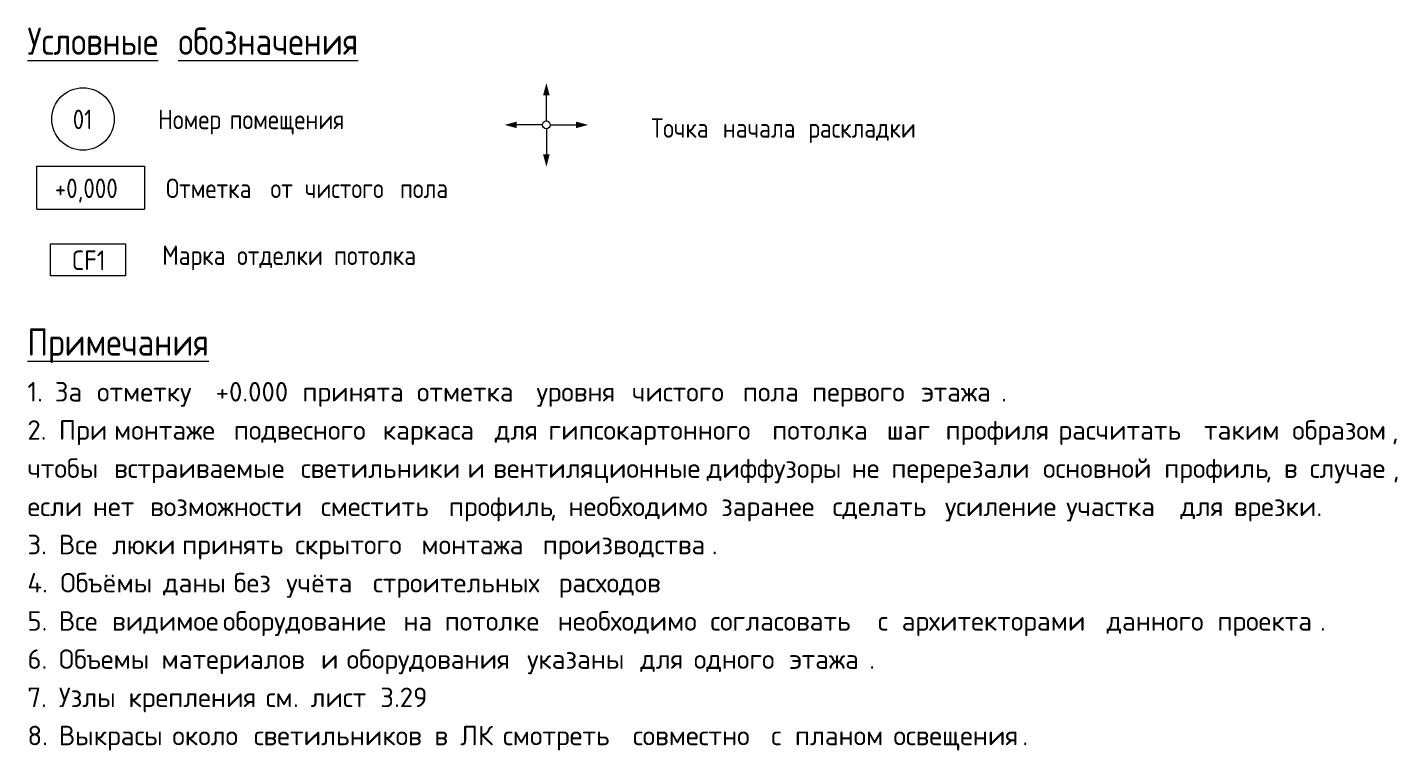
# Model space of a CAD drawing. Header units: millimetres. Extents: x -2911 to 191903, y -8553 to 29000.
# Drawn here: x 40185.8 to 40361.5, y 2923.4 to 3016 of the extents above; entities that cross this region are included whole.
import ezdxf

# ---------------------------------------------------------------- set-up
doc = ezdxf.new("R2010")
doc.units = ezdxf.units.MM
doc.layers.add('A-DETL', color=7, linetype='Continuous', lineweight=9)
doc.layers.add('G-ANNO-TEXT', color=7, linetype='Continuous', lineweight=9)
doc.layers.add('A-DETL-GENF-1', color=1, linetype='Continuous', lineweight=9, true_color=0xff0000)
doc.styles.add('GOST Common_3', font='GOST_Common.ttf', dxfattribs={"width": 0.9, "height": 3.5})
doc.styles.add('GOST Common_4', font='GOST_Common.ttf', dxfattribs={"width": 0.9, "height": 2.5})
doc.styles.add('ISOCPEUR_2', font='isocpeur.ttf', dxfattribs={"width": 0.9, "height": 2.5})
doc.styles.add('ISOCPEUR_3', font='isocpeur.ttf', dxfattribs={"height": 2.5})

msp = doc.modelspace()

# ---------------------------------------------------------------- hatches: boundary and pattern name
at = {"layer": 'A-DETL-GENF-1'}
for points in [[(40251.96, 3007.34), (40252.8, 3007.34), (40252.38, 3008.91)], [(40248.59, 3003.13), (40248.59, 3003.97), (40247.03, 3003.55)], [(40256.17, 3003.13), (40257.74, 3003.55), (40256.17, 3003.97)], [(40252.38, 2998.19), (40252.8, 2999.76), (40251.96, 2999.76)]]:
    msp.add_hatch(color=256, dxfattribs=at).paths.add_polyline_path(points)

# ---------------------------------------------------------------- linework, layer by layer
at = {"layer": 'A-DETL'}
for p, q in [((40252.38, 3004.05), (40252.38, 3007.34)), ((40251.88, 3003.55), (40248.59, 3003.55)), ((40252.38, 3003.05), (40252.38, 2999.76)), ((40252.88, 3003.55), (40256.17, 3003.55)), ((40187.04, 2998.25), (40200.83, 2998.25)), ((40187.04, 2992.75), (40187.04, 2998.25)), ((40200.83, 2998.25), (40200.83, 2992.75)), ((40187.04, 2992.75), (40200.83, 2992.75)), ((40188.8, 2988.32), (40198.43, 2988.32)), ((40188.8, 2984.19), (40188.8, 2988.32)), ((40198.43, 2988.32), (40198.43, 2984.19)), ((40198.43, 2984.19), (40188.8, 2984.19))]:
    msp.add_line(p, q, dxfattribs=at)
for centre, radius in [((40192.96, 3004.31), 4), ((40252.38, 3003.55), 0.5)]:
    msp.add_circle(centre, radius, dxfattribs=at)

# ---------------------------------------------------------------- texts
at = {"layer": 'G-ANNO-TEXT', "attachment_point": 1}
for s, insert, char_height, width, style in [('\\LУсловные', (40185.83, 3016.02), 3.5, 22.1506, 'GOST Common_3'), ('\\L\\fGOST Common|b0|i0|c204|p34|;\\W.9;\\L ', (40204.11, 3016.02), 3.5, 1.2987, 'GOST Common_3'), ('\\Lобозначения', (40205.18, 3016.02), 3.5, 30.1595, 'GOST Common_3'), ('01', (40191.64, 3005.5), 2.5, 3.319, 'GOST Common_4'), ('Номер', (40202.59, 3005.5), 2.5, 10.1734, 'GOST Common_4'), ('\\fGOST Common|b0|i0|c204|p34|;\\W.9; ', (40210.98, 3005.5), 2.5, 0.938, 'GOST Common_4'), ('помещения', (40211.75, 3005.5), 2.5, 18.543, 'GOST Common_4'), ('Точка', (40265.84, 3004.4), 2.5, 10.1734, 'GOST Common_4'), ('\\fGOST Common|b0|i0|c204|p34|;\\W.9; ', (40274.23, 3004.4), 2.5, 0.938, 'GOST Common_4'), ('начала', (40275.01, 3004.4), 2.5, 12.338, 'GOST Common_4'), ('\\fGOST Common|b0|i0|c204|p34|;\\W.9; ', (40285.19, 3004.4), 2.5, 0.938, 'GOST Common_4'), ('раскладки', (40285.96, 3004.4), 2.5, 17.6772, 'GOST Common_4'), ('+0,000', (40189.34, 2996.67), 2.5, 10.6785, 'GOST Common_4'), ('Отметка', (40203.6, 2996.67), 2.5, 15.2962, 'GOST Common_4'), ('\\fGOST Common|b0|i0|c204|p34|;\\W.9; ', (40216.22, 2996.67), 2.5, 0.938, 'GOST Common_4'), ('от', (40217, 2996.67), 2.5, 4.4013, 'GOST Common_4'), ('\\fGOST Common|b0|i0|c204|p34|;\\W.9; ', (40220.63, 2996.67), 2.5, 0.938, 'GOST Common_4'), ('чистого', (40221.4, 2996.67), 2.5, 13.8532, 'GOST Common_4'), ('\\fGOST Common|b0|i0|c204|p34|;\\W.9; ', (40232.83, 2996.67), 2.5, 0.938, 'GOST Common_4'), ('пола', (40233.6, 2996.67), 2.5, 8.0089, 'GOST Common_4'), ('\\fGOST Common|b0|i0|c204|p34|;\\W.9; ', (40240.21, 2996.67), 2.5, 0.938, 'GOST Common_4'), ('CF1', (40191.5, 2987.45), 2.5, 5.2671, 'ISOCPEUR_2'), ('Марка', (40203.12, 2988.09), 2.5, 10.6785, 'GOST Common_4'), ('\\fGOST Common|b0|i0|c204|p34|;\\W.9; ', (40211.93, 2988.09), 2.5, 0.938, 'GOST Common_4'), ('отделки', (40212.71, 2988.09), 2.5, 14.1418, 'GOST Common_4'), ('\\fGOST Common|b0|i0|c204|p34|;\\W.9; ', (40224.38, 2988.09), 2.5, 0.938, 'GOST Common_4'), ('потолка', (40225.15, 2988.09), 2.5, 14.3582, 'GOST Common_4'), ('\\LПримечания', (40185.83, 2977.47), 3.5, 28.4278, 'GOST Common_3'), ('1. ', (40185.83, 2970.6), 2.5, 4.2489, 'ISOCPEUR_3'), ('За', (40189.34, 2970.6), 2.5, 4.73, 'ISOCPEUR_3'), ('\\fISOCPEUR|b0|i0|c204|p34|; ', (40193.24, 2970.6), 2.5, 1.8439, 'ISOCPEUR_3'), ('отметку', (40194.76, 2970.6), 2.5, 16.5148, 'ISOCPEUR_3'), (' +0.000 ', (40208.39, 2970.6), 2.5, 15.3924, 'ISOCPEUR_3'), ('принята', (40221.09, 2970.6), 2.5, 15.9536, 'ISOCPEUR_3'), ('\\fISOCPEUR|b0|i0|c204|p34|; ', (40234.25, 2970.6), 2.5, 1.8439, 'ISOCPEUR_3'), ('отметка', (40235.77, 2970.6), 2.5, 16.7553, 'ISOCPEUR_3'), ('\\fISOCPEUR|b0|i0|c204|p34|; ', (40249.59, 2970.6), 2.5, 1.8439, 'ISOCPEUR_3'), ('уровня', (40251.12, 2970.6), 2.5, 12.9873, 'ISOCPEUR_3'), ('\\fISOCPEUR|b0|i0|c204|p34|; ', (40261.83, 2970.6), 2.5, 1.8439, 'ISOCPEUR_3'), ('чистого', (40263.35, 2970.6), 2.5, 15.3924, 'ISOCPEUR_3'), ('\\fISOCPEUR|b0|i0|c204|p34|; ', (40276.05, 2970.6), 2.5, 1.8439, 'ISOCPEUR_3'), ('пола', (40277.57, 2970.6), 2.5, 8.8987, 'ISOCPEUR_3'), ('\\fISOCPEUR|b0|i0|c204|p34|; ', (40284.92, 2970.6), 2.5, 1.8439, 'ISOCPEUR_3'), ('первого', (40286.44, 2970.6), 2.5, 15.1519, 'ISOCPEUR_3'), ('\\fISOCPEUR|b0|i0|c204|p34|; ', (40298.94, 2970.6), 2.5, 1.8439, 'ISOCPEUR_3'), ('этажа', (40300.46, 2970.6), 2.5, 12.4262, 'ISOCPEUR_3'), ('\\fISOCPEUR|b0|i0|c204|p34|;.', (40310.71, 2970.6), 2.5, 0.8819, 'ISOCPEUR_3'), ('2. ', (40185.83, 2965.7), 2.5, 4.8903, 'ISOCPEUR_3'), ('При', (40189.86, 2965.7), 2.5, 6.7342, 'ISOCPEUR_3'), ('\\fISOCPEUR|b0|i0|c204|p34|; ', (40195.42, 2965.7), 2.5, 1.8439, 'ISOCPEUR_3'), ('монтаже', (40196.94, 2965.7), 2.5, 16.7553, 'ISOCPEUR_3'), ('\\fISOCPEUR|b0|i0|c204|p34|; ', (40210.77, 2965.7), 2.5, 1.8439, 'ISOCPEUR_3'), ('подвесного', (40212.29, 2965.7), 2.5, 21.3249, 'ISOCPEUR_3'), ('\\fISOCPEUR|b0|i0|c204|p34|; ', (40229.88, 2965.7), 2.5, 1.8439, 'ISOCPEUR_3'), ('каркаса', (40231.4, 2965.7), 2.5, 15.5527, 'ISOCPEUR_3'), ('\\fISOCPEUR|b0|i0|c204|p34|; ', (40244.24, 2965.7), 2.5, 1.8439, 'ISOCPEUR_3'), ('для', (40245.76, 2965.7), 2.5, 6.4937, 'ISOCPEUR_3'), ('\\fISOCPEUR|b0|i0|c204|p34|; ', (40251.12, 2965.7), 2.5, 1.8439, 'ISOCPEUR_3'), ('гипсокартонного', (40252.64, 2965.7), 2.5, 32.9494, 'ISOCPEUR_3'), ('\\fISOCPEUR|b0|i0|c204|p34|; ', (40279.82, 2965.7), 2.5, 1.8439, 'ISOCPEUR_3'), ('потолка', (40281.34, 2965.7), 2.5, 15.9536, 'ISOCPEUR_3'), ('\\fISOCPEUR|b0|i0|c204|p34|; ', (40294.51, 2965.7), 2.5, 1.8439, 'ISOCPEUR_3'), ('шаг', (40296.03, 2965.7), 2.5, 7.2954, 'ISOCPEUR_3'), ('\\fISOCPEUR|b0|i0|c204|p34|; ', (40302.05, 2965.7), 2.5, 1.8439, 'ISOCPEUR_3'), ('профиля', (40303.57, 2965.7), 2.5, 15.7131, 'ISOCPEUR_3'), ('\\fISOCPEUR|b0|i0|c204|p34|; ', (40316.53, 2965.7), 2.5, 1.8439, 'ISOCPEUR_3'), ('расчитать', (40318.05, 2965.7), 2.5, 20.7637, 'ISOCPEUR_3'), ('\\fISOCPEUR|b0|i0|c204|p34|; ', (40335.19, 2965.7), 2.5, 1.8439, 'ISOCPEUR_3'), ('таким', (40336.71, 2965.7), 2.5, 11.865, 'ISOCPEUR_3'), ('\\fISOCPEUR|b0|i0|c204|p34|; ', (40346.5, 2965.7), 2.5, 1.8439, 'ISOCPEUR_3'), ('образом', (40348.02, 2965.7), 2.5, 15.4726, 'ISOCPEUR_3'), (',  ', (40360.79, 2965.7), 2.5, 4.73, 'ISOCPEUR_3'), ('чтобы', (40185.83, 2960.81), 2.5, 11.6245, 'ISOCPEUR_3'), ('\\fISOCPEUR|b0|i0|c204|p34|; ', (40195.42, 2960.81), 2.5, 1.8439, 'ISOCPEUR_3'), ('\\fISOCPEUR|b0|i0|c204|p34|; ', (40219.37, 2960.81), 2.5, 1.8439, 'ISOCPEUR_3'), ('\\fISOCPEUR|b0|i0|c204|p34|; ', (40240.73, 2960.81), 2.5, 1.8439, 'ISOCPEUR_3'), ('\\fISOCPEUR|b0|i0|c204|p34|; ', (40244.04, 2960.81), 2.5, 1.8439, 'ISOCPEUR_3'), ('\\fISOCPEUR|b0|i0|c204|p34|; ', (40271.42, 2960.81), 2.5, 1.8439, 'ISOCPEUR_3'), ('диффузоры', (40272.94, 2960.81), 2.5, 20.6835, 'ISOCPEUR_3'), ('\\fISOCPEUR|b0|i0|c204|p34|; ', (40290.01, 2960.81), 2.5, 1.8439, 'ISOCPEUR_3'), ('\\fISOCPEUR|b0|i0|c204|p34|; ', (40295.1, 2960.81), 2.5, 1.8439, 'ISOCPEUR_3'), ('\\fISOCPEUR|b0|i0|c204|p34|; ', (40314.55, 2960.81), 2.5, 1.8439, 'ISOCPEUR_3'), ('основной', (40316.07, 2960.81), 2.5, 16.9958, 'ISOCPEUR_3'), ('\\fISOCPEUR|b0|i0|c204|p34|; ', (40330.09, 2960.81), 2.5, 1.8439, 'ISOCPEUR_3'), ('профиль', (40331.61, 2960.81), 2.5, 15.7131, 'ISOCPEUR_3'), ('\\fISOCPEUR|b0|i0|c204|p34|; ', (40348.75, 2960.81), 2.5, 1.8439, 'ISOCPEUR_3'), ('встраиваемые', (40196.94, 2960.81), 2.5, 27.1772, 'ISOCPEUR_3'), ('светильники', (40220.89, 2960.81), 2.5, 24.0506, 'ISOCPEUR_3'), ('\\fISOCPEUR|b0|i0|c204|p34|;и', (40242.25, 2960.81), 2.5, 2.1646, 'ISOCPEUR_3'), ('вентиляционные', (40245.56, 2960.81), 2.5, 31.346, 'ISOCPEUR_3'), ('не', (40291.53, 2960.81), 2.5, 4.3291, 'ISOCPEUR_3'), ('перерезали', (40296.62, 2960.81), 2.5, 21.7257, 'ISOCPEUR_3'), ('\\fISOCPEUR|b0|i0|c204|p34|;в', (40346.96, 2960.81), 2.5, 2.1646, 'ISOCPEUR_3'), ('случае', (40350.27, 2960.81), 2.5, 12.9072, 'ISOCPEUR_3'), (', ', (40344.58, 2960.81), 2.5, 2.8861, 'ISOCPEUR_3'), (', ', (40360.92, 2960.81), 2.5, 2.8861, 'ISOCPEUR_3'), ('\\fISOCPEUR|b0|i0|c204|p34|; ', (40192.71, 2955.91), 2.5, 1.8439, 'ISOCPEUR_3'), ('\\fISOCPEUR|b0|i0|c204|p34|; ', (40200.05, 2955.91), 2.5, 1.8439, 'ISOCPEUR_3'), ('возможности', (40201.57, 2955.91), 2.5, 24.692, 'ISOCPEUR_3'), ('\\fISOCPEUR|b0|i0|c204|p34|; ', (40221.94, 2955.91), 2.5, 1.8439, 'ISOCPEUR_3'), ('\\fISOCPEUR|b0|i0|c204|p34|; ', (40238.35, 2955.91), 2.5, 1.8439, 'ISOCPEUR_3'), ('профиль', (40239.87, 2955.91), 2.5, 15.7131, 'ISOCPEUR_3'), ('необходимо', (40255.22, 2955.91), 2.5, 21.8861, 'ISOCPEUR_3'), ('\\fISOCPEUR|b0|i0|c204|p34|; ', (40273.27, 2955.91), 2.5, 1.8439, 'ISOCPEUR_3'), ('заранее', (40274.8, 2955.91), 2.5, 15.4726, 'ISOCPEUR_3'), ('\\fISOCPEUR|b0|i0|c204|p34|; ', (40287.56, 2955.91), 2.5, 1.8439, 'ISOCPEUR_3'), ('\\fISOCPEUR|b0|i0|c204|p34|; ', (40301.98, 2955.91), 2.5, 1.8439, 'ISOCPEUR_3'), ('\\fISOCPEUR|b0|i0|c204|p34|; ', (40317.53, 2955.91), 2.5, 1.8439, 'ISOCPEUR_3'), ('\\fISOCPEUR|b0|i0|c204|p34|; ', (40332.14, 2955.91), 2.5, 1.8439, 'ISOCPEUR_3'), ('\\fISOCPEUR|b0|i0|c204|p34|; ', (40339.02, 2955.91), 2.5, 1.8439, 'ISOCPEUR_3'), ('врезки', (40340.54, 2955.91), 2.5, 12.827, 'ISOCPEUR_3'), ('если', (40185.83, 2955.91), 2.5, 8.3376, 'ISOCPEUR_3'), ('нет', (40194.23, 2955.91), 2.5, 7.0549, 'ISOCPEUR_3'), ('сместить', (40223.47, 2955.91), 2.5, 18.038, 'ISOCPEUR_3'), ('сделать', (40289.08, 2955.91), 2.5, 15.6329, 'ISOCPEUR_3'), ('усиление', (40303.5, 2955.91), 2.5, 16.9958, 'ISOCPEUR_3'), ('участка', (40319.05, 2955.91), 2.5, 15.8734, 'ISOCPEUR_3'), ('для', (40333.67, 2955.91), 2.5, 6.4937, 'ISOCPEUR_3'), ('\\fISOCPEUR|b0|i0|c204|p34|;.', (40351.13, 2955.91), 2.5, 0.8819, 'ISOCPEUR_3'), (', ', (40252.84, 2955.91), 2.5, 2.8861, 'ISOCPEUR_3'), ('3. ', (40185.83, 2951.02), 2.5, 4.8903, 'ISOCPEUR_3'), ('Все', (40189.86, 2951.02), 2.5, 6.4135, 'ISOCPEUR_3'), ('\\fISOCPEUR|b0|i0|c204|p34|; ', (40195.16, 2951.02), 2.5, 1.8439, 'ISOCPEUR_3'), ('люки', (40196.68, 2951.02), 2.5, 9.0591, 'ISOCPEUR_3'), ('\\fISOCPEUR|b0|i0|c204|p34|; ', (40204.15, 2951.02), 2.5, 1.8439, 'ISOCPEUR_3'), ('принять', (40205.67, 2951.02), 2.5, 15.7131, 'ISOCPEUR_3'), ('\\fISOCPEUR|b0|i0|c204|p34|; ', (40218.64, 2951.02), 2.5, 1.8439, 'ISOCPEUR_3'), ('скрытого', (40220.16, 2951.02), 2.5, 17.7975, 'ISOCPEUR_3'), ('\\fISOCPEUR|b0|i0|c204|p34|; ', (40234.84, 2951.02), 2.5, 1.8439, 'ISOCPEUR_3'), ('монтажа', (40236.36, 2951.02), 2.5, 16.9958, 'ISOCPEUR_3'), ('\\fISOCPEUR|b0|i0|c204|p34|; ', (40250.39, 2951.02), 2.5, 1.8439, 'ISOCPEUR_3'), ('производства', (40251.91, 2951.02), 2.5, 26.2954, 'ISOCPEUR_3'), ('\\fISOCPEUR|b0|i0|c204|p34|;.', (40273.6, 2951.02), 2.5, 0.8819, 'ISOCPEUR_3'), ('4. ', (40185.83, 2946.13), 2.5, 5.1308, 'ISOCPEUR_3'), ('Объёмы', (40190.06, 2946.13), 2.5, 14.1097, 'ISOCPEUR_3'), ('\\fISOCPEUR|b0|i0|c204|p34|; ', (40201.7, 2946.13), 2.5, 1.8439, 'ISOCPEUR_3'), ('даны', (40203.23, 2946.13), 2.5, 9.1392, 'ISOCPEUR_3'), ('\\fISOCPEUR|b0|i0|c204|p34|; ', (40210.77, 2946.13), 2.5, 1.8439, 'ISOCPEUR_3'), ('без', (40212.29, 2946.13), 2.5, 6.3333, 'ISOCPEUR_3'), ('\\fISOCPEUR|b0|i0|c204|p34|; ', (40217.51, 2946.13), 2.5, 1.8439, 'ISOCPEUR_3'), ('учёта', (40219.03, 2946.13), 2.5, 11.6245, 'ISOCPEUR_3'), ('\\fISOCPEUR|b0|i0|c204|p34|; ', (40228.63, 2946.13), 2.5, 1.8439, 'ISOCPEUR_3'), ('строительных', (40230.15, 2946.13), 2.5, 27.0169, 'ISOCPEUR_3'), ('\\fISOCPEUR|b0|i0|c204|p34|; ', (40252.44, 2946.13), 2.5, 1.8439, 'ISOCPEUR_3'), ('расходов', (40253.96, 2946.13), 2.5, 17.2363, 'ISOCPEUR_3'), ('5. ', (40185.83, 2941.23), 2.5, 4.8903, 'ISOCPEUR_3'), ('Все', (40189.86, 2941.23), 2.5, 6.4135, 'ISOCPEUR_3'), ('\\fISOCPEUR|b0|i0|c204|p34|; ', (40195.16, 2941.23), 2.5, 1.8439, 'ISOCPEUR_3'), ('видимое', (40196.68, 2941.23), 2.5, 15.3924, 'ISOCPEUR_3'), ('\\fISOCPEUR|b0|i0|c204|p34|; ', (40209.38, 2941.23), 2.5, 1.8439, 'ISOCPEUR_3'), ('оборудование', (40210.9, 2941.23), 2.5, 26.2152, 'ISOCPEUR_3'), ('\\fISOCPEUR|b0|i0|c204|p34|; ', (40232.53, 2941.23), 2.5, 1.8439, 'ISOCPEUR_3'), ('на', (40234.05, 2941.23), 2.5, 4.5696, 'ISOCPEUR_3'), ('\\fISOCPEUR|b0|i0|c204|p34|; ', (40237.82, 2941.23), 2.5, 1.8439, 'ISOCPEUR_3'), ('потолке', (40239.34, 2941.23), 2.5, 15.7131, 'ISOCPEUR_3'), ('\\fISOCPEUR|b0|i0|c204|p34|; ', (40252.31, 2941.23), 2.5, 1.8439, 'ISOCPEUR_3'), ('необходимо', (40253.83, 2941.23), 2.5, 21.8861, 'ISOCPEUR_3'), ('\\fISOCPEUR|b0|i0|c204|p34|; ', (40271.89, 2941.23), 2.5, 1.8439, 'ISOCPEUR_3'), ('согласовать', (40273.41, 2941.23), 2.5, 24.211, 'ISOCPEUR_3'), ('\\fISOCPEUR|b0|i0|c204|p34|; ', (40293.38, 2941.23), 2.5, 1.8439, 'ISOCPEUR_3'), ('\\fISOCPEUR|b0|i0|c204|p34|;с', (40294.9, 2941.23), 2.5, 1.8439, 'ISOCPEUR_3'), ('\\fISOCPEUR|b0|i0|c204|p34|; ', (40296.43, 2941.23), 2.5, 1.8439, 'ISOCPEUR_3'), ('архитекторами', (40297.95, 2941.23), 2.5, 29.9831, 'ISOCPEUR_3'), ('\\fISOCPEUR|b0|i0|c204|p34|; ', (40322.69, 2941.23), 2.5, 1.8439, 'ISOCPEUR_3'), ('данного', (40324.21, 2941.23), 2.5, 15.3924, 'ISOCPEUR_3'), ('\\fISOCPEUR|b0|i0|c204|p34|; ', (40336.91, 2941.23), 2.5, 1.8439, 'ISOCPEUR_3'), ('проекта', (40338.43, 2941.23), 2.5, 15.9536, 'ISOCPEUR_3'), ('\\fISOCPEUR|b0|i0|c204|p34|;.', (40351.59, 2941.23), 2.5, 0.8819, 'ISOCPEUR_3'), ('6. ', (40185.83, 2936.34), 2.5, 4.8903, 'ISOCPEUR_3'), ('Объемы', (40189.86, 2936.34), 2.5, 14.1097, 'ISOCPEUR_3'), ('\\fISOCPEUR|b0|i0|c204|p34|; ', (40201.51, 2936.34), 2.5, 1.8439, 'ISOCPEUR_3'), ('\\fISOCPEUR|b0|i0|c204|p34|; ', (40221.94, 2936.34), 2.5, 1.8439, 'ISOCPEUR_3'), ('\\fISOCPEUR|b0|i0|c204|p34|; ', (40225.25, 2936.34), 2.5, 1.8439, 'ISOCPEUR_3'), ('оборудования', (40226.77, 2936.34), 2.5, 26.2152, 'ISOCPEUR_3'), ('\\fISOCPEUR|b0|i0|c204|p34|; ', (40248.4, 2936.34), 2.5, 1.8439, 'ISOCPEUR_3'), ('\\fISOCPEUR|b0|i0|c204|p34|; ', (40262.89, 2936.34), 2.5, 1.8439, 'ISOCPEUR_3'), ('\\fISOCPEUR|b0|i0|c204|p34|; ', (40269.77, 2936.34), 2.5, 1.8439, 'ISOCPEUR_3'), ('\\fISOCPEUR|b0|i0|c204|p34|; ', (40282.01, 2936.34), 2.5, 1.8439, 'ISOCPEUR_3'), ('материалов', (40203.03, 2936.34), 2.5, 22.9283, 'ISOCPEUR_3'), ('\\fISOCPEUR|b0|i0|c204|p34|;и', (40223.47, 2936.34), 2.5, 2.1646, 'ISOCPEUR_3'), ('указаны', (40249.92, 2936.34), 2.5, 15.7131, 'ISOCPEUR_3'), ('для', (40264.41, 2936.34), 2.5, 6.4937, 'ISOCPEUR_3'), ('одного', (40271.29, 2936.34), 2.5, 12.9873, 'ISOCPEUR_3'), ('этажа', (40283.53, 2936.34), 2.5, 12.4262, 'ISOCPEUR_3'), ('\\fISOCPEUR|b0|i0|c204|p34|;.', (40293.78, 2936.34), 2.5, 0.8819, 'ISOCPEUR_3'), ('7. ', (40185.83, 2931.44), 2.5, 4.8903, 'ISOCPEUR_3'), ('Узлы', (40189.86, 2931.44), 2.5, 8.9789, 'ISOCPEUR_3'), ('\\fISOCPEUR|b0|i0|c204|p34|; ', (40197.27, 2931.44), 2.5, 1.8439, 'ISOCPEUR_3'), ('\\fISOCPEUR|b0|i0|c204|p34|; ', (40214.87, 2931.44), 2.5, 1.8439, 'ISOCPEUR_3'), (' 3.29', (40229.49, 2931.44), 2.5, 9.2194, 'ISOCPEUR_3'), ('крепления', (40198.79, 2931.44), 2.5, 19.481, 'ISOCPEUR_3'), ('см', (40216.39, 2931.44), 2.5, 4.2489, 'ISOCPEUR_3'), ('. ', (40219.89, 2931.44), 2.5, 2.7257, 'ISOCPEUR_3'), ('лист', (40222.14, 2931.44), 2.5, 8.8987, 'ISOCPEUR_3'), ('8. ', (40185.83, 2926.55), 2.5, 4.8903, 'ISOCPEUR_3'), ('Выкрасы', (40189.86, 2926.55), 2.5, 15.7932, 'ISOCPEUR_3'), ('\\fISOCPEUR|b0|i0|c204|p34|; ', (40202.89, 2926.55), 2.5, 1.8439, 'ISOCPEUR_3'), ('около', (40204.42, 2926.55), 2.5, 10.8228, 'ISOCPEUR_3'), ('\\fISOCPEUR|b0|i0|c204|p34|; ', (40213.35, 2926.55), 2.5, 1.8439, 'ISOCPEUR_3'), ('светильников', (40214.87, 2926.55), 2.5, 26.2152, 'ISOCPEUR_3'), ('\\fISOCPEUR|b0|i0|c204|p34|; ', (40236.5, 2926.55), 2.5, 1.8439, 'ISOCPEUR_3'), ('\\fISOCPEUR|b0|i0|c204|p34|;в', (40238.02, 2926.55), 2.5, 2.1646, 'ISOCPEUR_3'), ('\\fISOCPEUR|b0|i0|c204|p34|; ', (40239.8, 2926.55), 2.5, 1.8439, 'ISOCPEUR_3'), ('ЛК', (40241.33, 2926.55), 2.5, 4.8101, 'ISOCPEUR_3'), ('\\fISOCPEUR|b0|i0|c204|p34|; ', (40245.29, 2926.55), 2.5, 1.8439, 'ISOCPEUR_3'), ('смотреть', (40246.82, 2926.55), 2.5, 18.3586, 'ISOCPEUR_3'), ('\\fISOCPEUR|b0|i0|c204|p34|; ', (40261.96, 2926.55), 2.5, 1.8439, 'ISOCPEUR_3'), ('совместно', (40263.48, 2926.55), 2.5, 19.6413, 'ISOCPEUR_3'), ('\\fISOCPEUR|b0|i0|c204|p34|; ', (40279.69, 2926.55), 2.5, 1.8439, 'ISOCPEUR_3'), ('\\fISOCPEUR|b0|i0|c204|p34|;с', (40281.21, 2926.55), 2.5, 1.8439, 'ISOCPEUR_3'), ('\\fISOCPEUR|b0|i0|c204|p34|; ', (40282.73, 2926.55), 2.5, 1.8439, 'ISOCPEUR_3'), ('планом', (40284.25, 2926.55), 2.5, 13.4684, 'ISOCPEUR_3'), ('\\fISOCPEUR|b0|i0|c204|p34|; ', (40295.37, 2926.55), 2.5, 1.8439, 'ISOCPEUR_3'), ('освещения', (40296.89, 2926.55), 2.5, 20.0422, 'ISOCPEUR_3'), ('\\fISOCPEUR|b0|i0|c204|p34|;.', (40313.42, 2926.55), 2.5, 0.8819, 'ISOCPEUR_3')]:
    msp.add_mtext(s, dxfattribs=dict(at, insert=insert, char_height=char_height, width=width, style=style))

doc.saveas('drawing.dxf')
